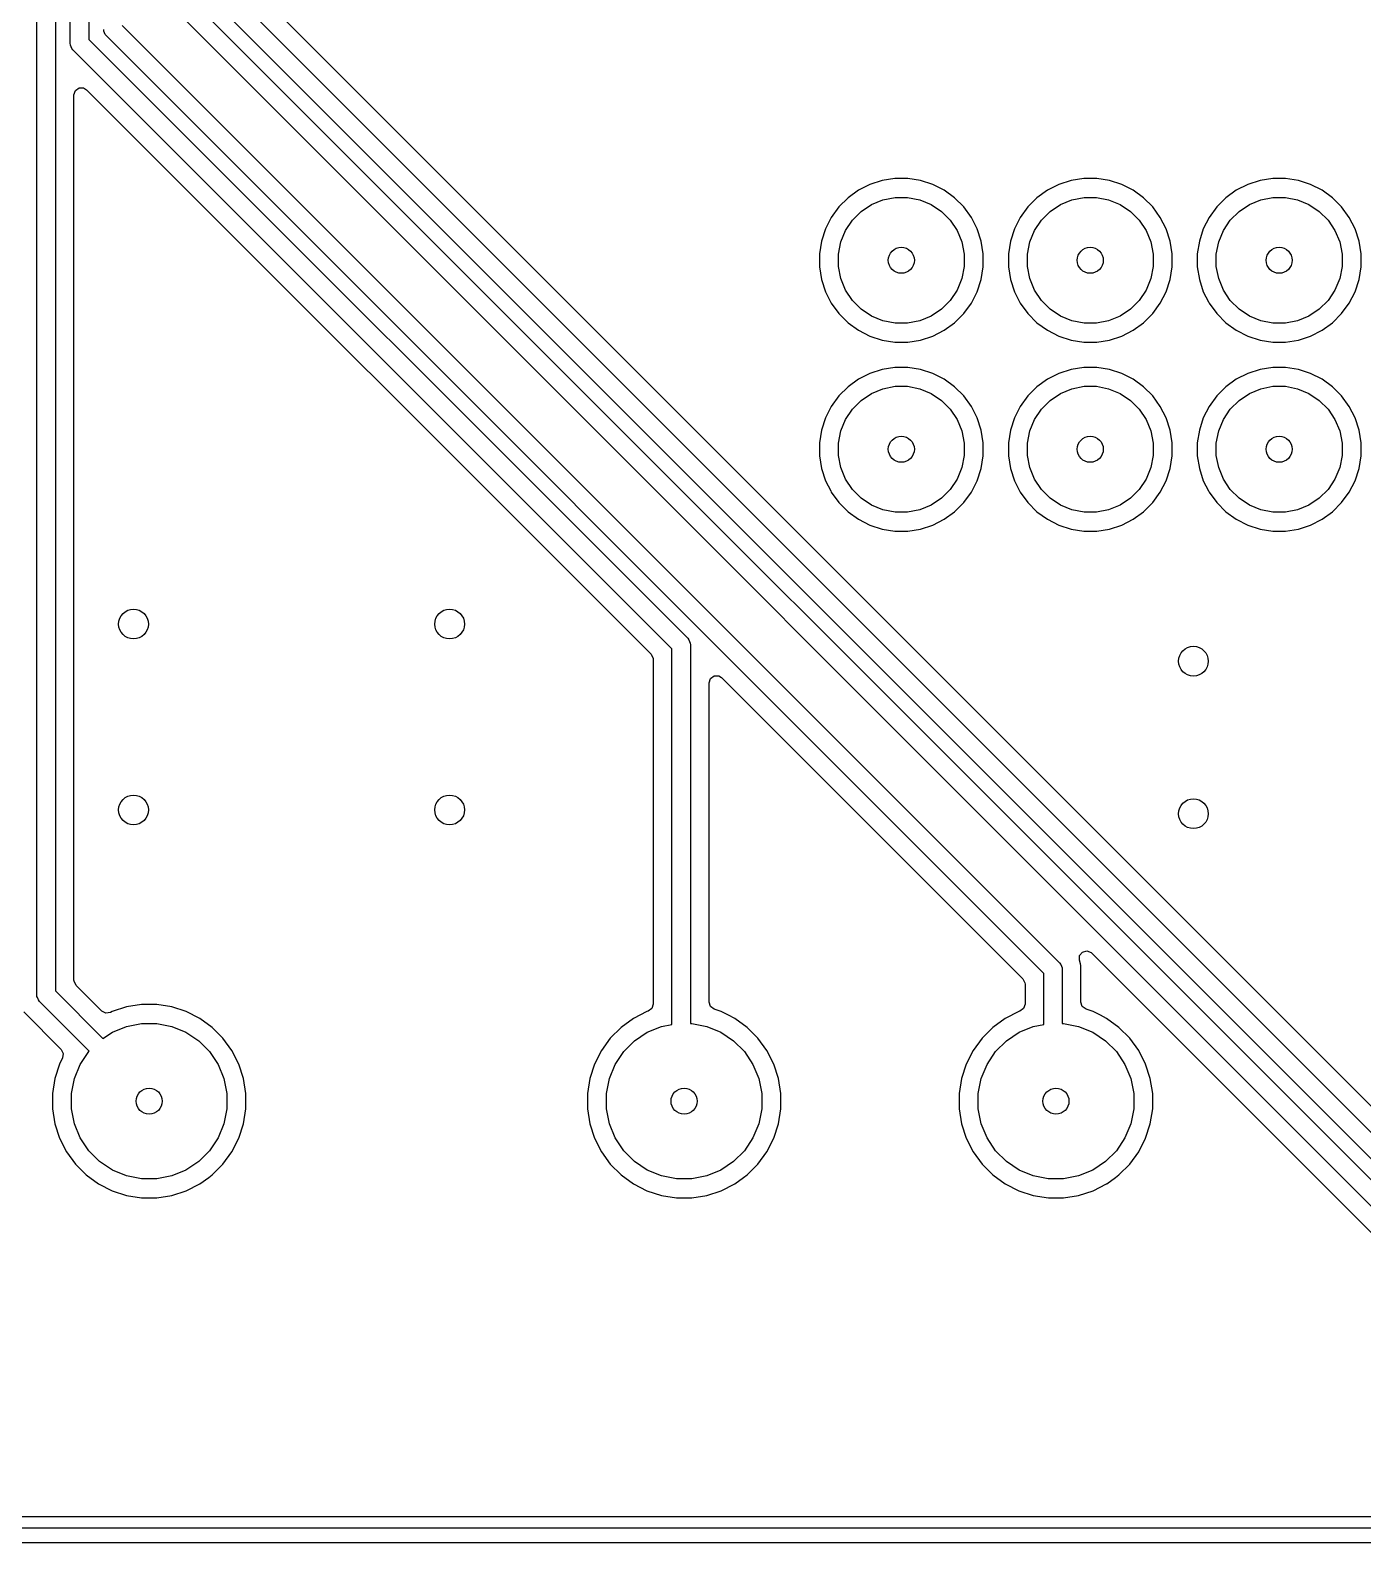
# Model space of a CAD drawing. Extents: x 0 to 130, y -140 to 0.
# Drawn here: x 31.86 to 49.78, y -140.1 to -119.77 of the extents above; entities that cross this region are included whole.
import ezdxf

# ---------------------------------------------------------------- set-up
doc = ezdxf.new("R2010")
doc.units = 0
doc.layers.add('BLACK', color=7, linetype='CONTINUOUS')

msp = doc.modelspace()

# ---------------------------------------------------------------- linework, layer by layer
at = {"layer": 'BLACK', "linetype": 'CONTINUOUS'}
for p, q in [((32.399, -119.942792), (32.399, -56.945208)), ((32.649, -56.996984), (32.649, -119.891015)), ((32.199, -57.893604), (32.199, -132.682223)), ((31.949, -132.734), (31.949, -57.94538)), ((38.432214, -122.774385), (34.728496, -119.070667)), ((33.999, -119.331827), (52.242173, -137.575)), ((52.288403, -137.338388), (34.235612, -119.285596)), ((34.449, -119.145431), (52.428569, -137.125)), ((52.102008, -137.788389), (33.785612, -119.471992)), ((33.099, -119.70462), (45.700388, -132.306008)), ((32.401402, -119.967178), (32.399, -119.942792)), ((32.649, -119.891015), (40.700388, -127.942403)), ((32.851402, -119.780782), (32.849, -119.756396)), ((32.870066, -119.825842), (32.851402, -119.780782)), ((32.870071, -119.825847), (32.870066, -119.825842)), ((32.885612, -119.844784), (32.870071, -119.825847)), ((45.487, -132.446172), (32.885612, -119.844784)), ((32.420066, -120.012238), (32.401402, -119.967178)), ((32.420071, -120.012243), (32.420066, -120.012238)), ((32.435612, -120.03118), (32.420071, -120.012243)), ((40.487, -128.082568), (32.435612, -120.03118)), ((32.468407, -120.580146), (32.517907, -120.544182)), ((32.517907, -120.544182), (32.579093, -120.544182)), ((32.579093, -120.544182), (32.618504, -120.568333)), ((32.4495, -120.638337), (32.468407, -120.580146)), ((32.4495, -132.537455), (32.4495, -120.638337)), ((32.618504, -120.568333), (40.207504, -128.157333)), ((43.486386, -121.7605), (43.315297, -121.787597)), ((43.486389, -121.7605), (43.486386, -121.7605)), ((43.659611, -121.7605), (43.486389, -121.7605)), ((43.659614, -121.7605), (43.659611, -121.7605)), ((43.830702, -121.787597), (43.659614, -121.7605)), ((46.026386, -121.7605), (45.855297, -121.787597)), ((46.026389, -121.7605), (46.026386, -121.7605)), ((46.199611, -121.7605), (46.026389, -121.7605)), ((46.199614, -121.7605), (46.199611, -121.7605)), ((46.370702, -121.787597), (46.199614, -121.7605)), ((48.566386, -121.7605), (48.395297, -121.787597)), ((48.566389, -121.7605), (48.566386, -121.7605)), ((48.739611, -121.7605), (48.566389, -121.7605)), ((48.739614, -121.7605), (48.739611, -121.7605)), ((48.910702, -121.787597), (48.739614, -121.7605)), ((42.996214, -121.919766), (42.856073, -122.021585)), ((43.150558, -121.841125), (42.996214, -121.919766)), ((43.150561, -121.841123), (43.150558, -121.841125)), ((43.315293, -121.787598), (43.150561, -121.841123)), ((43.315297, -121.787597), (43.315293, -121.787598)), ((43.830706, -121.787598), (43.830702, -121.787597)), ((43.995438, -121.841123), (43.830706, -121.787598)), ((43.995441, -121.841125), (43.995438, -121.841123)), ((44.149785, -121.919766), (43.995441, -121.841125)), ((44.149787, -121.919767), (44.149785, -121.919766)), ((44.149788, -121.919768), (44.149787, -121.919767)), ((44.289928, -122.021586), (44.149788, -121.919768)), ((45.536214, -121.919766), (45.396073, -122.021585)), ((45.690558, -121.841125), (45.536214, -121.919766)), ((45.690561, -121.841123), (45.690558, -121.841125)), ((45.855293, -121.787598), (45.690561, -121.841123)), ((45.855297, -121.787597), (45.855293, -121.787598)), ((46.370706, -121.787598), (46.370702, -121.787597)), ((46.535438, -121.841123), (46.370706, -121.787598)), ((46.535441, -121.841125), (46.535438, -121.841123)), ((46.689785, -121.919766), (46.535441, -121.841125)), ((46.689787, -121.919767), (46.689785, -121.919766)), ((46.689788, -121.919768), (46.689787, -121.919767)), ((46.829928, -122.021586), (46.689788, -121.919768)), ((48.076214, -121.919766), (47.936073, -122.021585)), ((48.230558, -121.841125), (48.076214, -121.919766)), ((48.230561, -121.841123), (48.230558, -121.841125)), ((48.395293, -121.787598), (48.230561, -121.841123)), ((48.395297, -121.787597), (48.395293, -121.787598)), ((48.910706, -121.787598), (48.910702, -121.787597)), ((49.075438, -121.841123), (48.910706, -121.787598)), ((49.075441, -121.841125), (49.075438, -121.841123)), ((49.229785, -121.919766), (49.075441, -121.841125)), ((49.229787, -121.919767), (49.229785, -121.919766)), ((49.229788, -121.919768), (49.229787, -121.919767)), ((49.369928, -122.021586), (49.229788, -121.919768)), ((42.733585, -122.144073), (42.631766, -122.284214)), ((42.856073, -122.021585), (42.733585, -122.144073)), ((43.033766, -122.203941), (43.172313, -122.111367)), ((43.172313, -122.111367), (43.326258, -122.047601)), ((43.326258, -122.047601), (43.489685, -122.015093)), ((43.489685, -122.015093), (43.656315, -122.015093)), ((43.656315, -122.015093), (43.819742, -122.047601)), ((43.819742, -122.047601), (43.973687, -122.111367)), ((43.973687, -122.111367), (44.112234, -122.203941)), ((44.412414, -122.144072), (44.289928, -122.021586)), ((44.514232, -122.284212), (44.412414, -122.144072)), ((45.273585, -122.144073), (45.171766, -122.284214)), ((45.396073, -122.021585), (45.273585, -122.144073)), ((45.573766, -122.203941), (45.712313, -122.111367)), ((45.712313, -122.111367), (45.866258, -122.047601)), ((45.866258, -122.047601), (46.029685, -122.015093)), ((46.029685, -122.015093), (46.196315, -122.015093)), ((46.196315, -122.015093), (46.359742, -122.047601)), ((46.359742, -122.047601), (46.513687, -122.111367)), ((46.513687, -122.111367), (46.652234, -122.203941)), ((46.952414, -122.144072), (46.829928, -122.021586)), ((47.054232, -122.284212), (46.952414, -122.144072)), ((47.813585, -122.144073), (47.711766, -122.284214)), ((47.936073, -122.021585), (47.813585, -122.144073)), ((48.113766, -122.203941), (48.252313, -122.111367)), ((48.252313, -122.111367), (48.406258, -122.047601)), ((48.406258, -122.047601), (48.569685, -122.015093)), ((48.569685, -122.015093), (48.736315, -122.015093)), ((48.736315, -122.015093), (48.899742, -122.047601)), ((48.899742, -122.047601), (49.053687, -122.111367)), ((49.053687, -122.111367), (49.192234, -122.203941)), ((49.492414, -122.144072), (49.369928, -122.021586)), ((49.594232, -122.284212), (49.492414, -122.144072)), ((42.631766, -122.284214), (42.553125, -122.438558)), ((42.823367, -122.460313), (42.915941, -122.321766)), ((42.915941, -122.321766), (43.033766, -122.203941)), ((44.112234, -122.203941), (44.230059, -122.321766)), ((44.230059, -122.321766), (44.322633, -122.460313)), ((44.592873, -122.438555), (44.514232, -122.284212)), ((45.171766, -122.284214), (45.093125, -122.438558)), ((45.363367, -122.460313), (45.455941, -122.321766)), ((45.455941, -122.321766), (45.573766, -122.203941)), ((46.652234, -122.203941), (46.770059, -122.321766)), ((46.770059, -122.321766), (46.862633, -122.460313)), ((47.132873, -122.438555), (47.054232, -122.284212)), ((47.711766, -122.284214), (47.633125, -122.438558)), ((47.903367, -122.460313), (47.995941, -122.321766)), ((47.995941, -122.321766), (48.113766, -122.203941)), ((49.192234, -122.203941), (49.310059, -122.321766)), ((49.310059, -122.321766), (49.402633, -122.460313)), ((49.672873, -122.438555), (49.594232, -122.284212)), ((42.553123, -122.438561), (42.499598, -122.603293)), ((42.553125, -122.438558), (42.553123, -122.438561)), ((42.759601, -122.614258), (42.823367, -122.460313)), ((44.322633, -122.460313), (44.386399, -122.614258)), ((44.592873, -122.438557), (44.592873, -122.438555)), ((44.592874, -122.438558), (44.592873, -122.438557)), ((44.592876, -122.438561), (44.592874, -122.438558)), ((44.646401, -122.603293), (44.592876, -122.438561)), ((45.093123, -122.438561), (45.039598, -122.603293)), ((45.093125, -122.438558), (45.093123, -122.438561)), ((45.299601, -122.614258), (45.363367, -122.460313)), ((46.862633, -122.460313), (46.926399, -122.614258)), ((47.132873, -122.438557), (47.132873, -122.438555)), ((47.132874, -122.438558), (47.132873, -122.438557)), ((47.132876, -122.438561), (47.132874, -122.438558)), ((47.186401, -122.603293), (47.132876, -122.438561)), ((47.633123, -122.438561), (47.579598, -122.603293)), ((47.633125, -122.438558), (47.633123, -122.438561)), ((47.839601, -122.614258), (47.903367, -122.460313)), ((49.402633, -122.460313), (49.466399, -122.614258)), ((49.672873, -122.438557), (49.672873, -122.438555)), ((49.672874, -122.438558), (49.672873, -122.438557)), ((49.672876, -122.438561), (49.672874, -122.438558)), ((49.726401, -122.603293), (49.672876, -122.438561)), ((40.972214, -125.314385), (38.432214, -122.774385)), ((42.499597, -122.603297), (42.4725, -122.774385)), ((42.4725, -122.774385), (42.4725, -122.947614)), ((42.499598, -122.603293), (42.499597, -122.603297)), ((42.727093, -122.777685), (42.759601, -122.614258)), ((42.727093, -122.944315), (42.727093, -122.777685)), ((44.386399, -122.614258), (44.418907, -122.777685)), ((44.418907, -122.777685), (44.418907, -122.944315)), ((44.646402, -122.603297), (44.646401, -122.603293)), ((44.6735, -122.774385), (44.646402, -122.603297)), ((44.6735, -122.947614), (44.6735, -122.774385)), ((45.039597, -122.603297), (45.0125, -122.774385)), ((45.0125, -122.774385), (45.0125, -122.947614)), ((45.039598, -122.603293), (45.039597, -122.603297)), ((45.267093, -122.777685), (45.299601, -122.614258)), ((45.267093, -122.944315), (45.267093, -122.777685)), ((46.926399, -122.614258), (46.958907, -122.777685)), ((46.958907, -122.777685), (46.958907, -122.944315)), ((47.186402, -122.603297), (47.186401, -122.603293)), ((47.2135, -122.774385), (47.186402, -122.603297)), ((47.2135, -122.947614), (47.2135, -122.774385)), ((47.579597, -122.603297), (47.5525, -122.774385)), ((47.5525, -122.774385), (47.5525, -122.947614)), ((47.579598, -122.603293), (47.579597, -122.603297)), ((47.807093, -122.777685), (47.839601, -122.614258)), ((47.807093, -122.944315), (47.807093, -122.777685)), ((49.466399, -122.614258), (49.498907, -122.777685)), ((49.498907, -122.777685), (49.498907, -122.944315)), ((49.726402, -122.603297), (49.726401, -122.603293)), ((49.7535, -122.774385), (49.726402, -122.603297)), ((49.7535, -122.947614), (49.7535, -122.774385)), ((42.4725, -122.947614), (42.499597, -123.118702)), ((42.759601, -123.107742), (42.727093, -122.944315)), ((44.418907, -122.944315), (44.386399, -123.107742)), ((44.646402, -123.118702), (44.6735, -122.947614)), ((45.0125, -122.947614), (45.039597, -123.118702)), ((45.299601, -123.107742), (45.267093, -122.944315)), ((46.958907, -122.944315), (46.926399, -123.107742)), ((47.186402, -123.118702), (47.2135, -122.947614)), ((47.5525, -122.947614), (47.579597, -123.118702)), ((47.839601, -123.107742), (47.807093, -122.944315)), ((49.498907, -122.944315), (49.466399, -123.107742)), ((49.726402, -123.118702), (49.7535, -122.947614)), ((42.499597, -123.118702), (42.499598, -123.118706)), ((42.499598, -123.118706), (42.553123, -123.283438)), ((42.823367, -123.261687), (42.759601, -123.107742)), ((44.386399, -123.107742), (44.322633, -123.261687)), ((44.592876, -123.283438), (44.646401, -123.118706)), ((44.646401, -123.118706), (44.646402, -123.118702)), ((45.039597, -123.118702), (45.039598, -123.118706)), ((45.039598, -123.118706), (45.093123, -123.283438)), ((45.363367, -123.261687), (45.299601, -123.107742)), ((46.926399, -123.107742), (46.862633, -123.261687)), ((47.132876, -123.283438), (47.186401, -123.118706)), ((47.186401, -123.118706), (47.186402, -123.118702)), ((47.579597, -123.118702), (47.579598, -123.118706)), ((47.579598, -123.118706), (47.633123, -123.283438)), ((47.903367, -123.261687), (47.839601, -123.107742)), ((49.466399, -123.107742), (49.402633, -123.261687)), ((49.672876, -123.283438), (49.726401, -123.118706)), ((49.726401, -123.118706), (49.726402, -123.118702)), ((42.553123, -123.283438), (42.553125, -123.283441)), ((42.553125, -123.283441), (42.621457, -123.417553)), ((42.915941, -123.400234), (42.823367, -123.261687)), ((43.033766, -123.518059), (42.915941, -123.400234)), ((44.230059, -123.400234), (44.112234, -123.518059)), ((44.322633, -123.261687), (44.230059, -123.400234)), ((44.514232, -123.437788), (44.592873, -123.283445)), ((44.592873, -123.283445), (44.592874, -123.28344)), ((44.592874, -123.28344), (44.592876, -123.283438)), ((45.093123, -123.283438), (45.093125, -123.283441)), ((45.093125, -123.283441), (45.161457, -123.417553)), ((45.455941, -123.400234), (45.363367, -123.261687)), ((45.573766, -123.518059), (45.455941, -123.400234)), ((46.770059, -123.400234), (46.652234, -123.518059)), ((46.862633, -123.261687), (46.770059, -123.400234)), ((47.054232, -123.437788), (47.132873, -123.283445)), ((47.132873, -123.283445), (47.132874, -123.28344)), ((47.132874, -123.28344), (47.132876, -123.283438)), ((47.633123, -123.283438), (47.633125, -123.283441)), ((47.633125, -123.283441), (47.701457, -123.417553)), ((47.995941, -123.400234), (47.903367, -123.261687)), ((48.113766, -123.518059), (47.995941, -123.400234)), ((49.310059, -123.400234), (49.192234, -123.518059)), ((49.402633, -123.261687), (49.310059, -123.400234)), ((49.594232, -123.437788), (49.672873, -123.283445)), ((49.672873, -123.283445), (49.672874, -123.28344)), ((49.672874, -123.28344), (49.672876, -123.283438)), ((42.621457, -123.417553), (42.631768, -123.437788)), ((42.631768, -123.437788), (42.733586, -123.577928)), ((42.733586, -123.577928), (42.856072, -123.700414)), ((43.172313, -123.610633), (43.033766, -123.518059)), ((43.326258, -123.674399), (43.172313, -123.610633)), ((43.973687, -123.610633), (43.819742, -123.674399)), ((44.112234, -123.518059), (43.973687, -123.610633)), ((44.289928, -123.700414), (44.412414, -123.577928)), ((44.412414, -123.577928), (44.514232, -123.437788)), ((45.161457, -123.417553), (45.171768, -123.437788)), ((45.171768, -123.437788), (45.273586, -123.577928)), ((45.273586, -123.577928), (45.396072, -123.700414)), ((45.712313, -123.610633), (45.573766, -123.518059)), ((45.866258, -123.674399), (45.712313, -123.610633)), ((46.513687, -123.610633), (46.359742, -123.674399)), ((46.652234, -123.518059), (46.513687, -123.610633)), ((46.829928, -123.700414), (46.952414, -123.577928)), ((46.952414, -123.577928), (47.054232, -123.437788)), ((47.701457, -123.417553), (47.711768, -123.437788)), ((47.711768, -123.437788), (47.813586, -123.577928)), ((47.813586, -123.577928), (47.936072, -123.700414)), ((48.252313, -123.610633), (48.113766, -123.518059)), ((48.406258, -123.674399), (48.252313, -123.610633)), ((49.053687, -123.610633), (48.899742, -123.674399)), ((49.192234, -123.518059), (49.053687, -123.610633)), ((49.369928, -123.700414), (49.492414, -123.577928)), ((49.492414, -123.577928), (49.594232, -123.437788)), ((42.856072, -123.700414), (42.996212, -123.802232)), ((42.996212, -123.802232), (43.150555, -123.880873)), ((43.489685, -123.706907), (43.326258, -123.674399)), ((43.656315, -123.706907), (43.489685, -123.706907)), ((43.819742, -123.674399), (43.656315, -123.706907)), ((43.995445, -123.880873), (44.149788, -123.802232)), ((44.149788, -123.802232), (44.289928, -123.700414)), ((45.396072, -123.700414), (45.536212, -123.802232)), ((45.536212, -123.802232), (45.690555, -123.880873)), ((46.029685, -123.706907), (45.866258, -123.674399)), ((46.196315, -123.706907), (46.029685, -123.706907)), ((46.359742, -123.674399), (46.196315, -123.706907)), ((46.535445, -123.880873), (46.689788, -123.802232)), ((46.689788, -123.802232), (46.829928, -123.700414)), ((47.936072, -123.700414), (48.076212, -123.802232)), ((48.076212, -123.802232), (48.230555, -123.880873)), ((48.569685, -123.706907), (48.406258, -123.674399)), ((48.736315, -123.706907), (48.569685, -123.706907)), ((48.899742, -123.674399), (48.736315, -123.706907)), ((49.075445, -123.880873), (49.229788, -123.802232)), ((49.229788, -123.802232), (49.369928, -123.700414)), ((43.150555, -123.880873), (43.150557, -123.880873)), ((43.150557, -123.880873), (43.150558, -123.880874)), ((43.150558, -123.880874), (43.150561, -123.880876)), ((43.150561, -123.880876), (43.315293, -123.934401)), ((43.315293, -123.934401), (43.315297, -123.934402)), ((43.315297, -123.934402), (43.486386, -123.9615)), ((43.486386, -123.9615), (43.486389, -123.9615)), ((43.486389, -123.9615), (43.659614, -123.9615)), ((43.659614, -123.9615), (43.830702, -123.934402)), ((43.830702, -123.934402), (43.830706, -123.934401)), ((43.830706, -123.934401), (43.995438, -123.880876)), ((43.995438, -123.880876), (43.99544, -123.880874)), ((43.99544, -123.880874), (43.995445, -123.880873)), ((45.690555, -123.880873), (45.690557, -123.880873)), ((45.690557, -123.880873), (45.690558, -123.880874)), ((45.690558, -123.880874), (45.690561, -123.880876)), ((45.690561, -123.880876), (45.855293, -123.934401)), ((45.855293, -123.934401), (45.855297, -123.934402)), ((45.855297, -123.934402), (46.026386, -123.9615)), ((46.026386, -123.9615), (46.026389, -123.9615)), ((46.026389, -123.9615), (46.199614, -123.9615)), ((46.199614, -123.9615), (46.370702, -123.934402)), ((46.370702, -123.934402), (46.370706, -123.934401)), ((46.370706, -123.934401), (46.535438, -123.880876)), ((46.535438, -123.880876), (46.53544, -123.880874)), ((46.53544, -123.880874), (46.535445, -123.880873)), ((48.230555, -123.880873), (48.230557, -123.880873)), ((48.230557, -123.880873), (48.230558, -123.880874)), ((48.230558, -123.880874), (48.230561, -123.880876)), ((48.230561, -123.880876), (48.395293, -123.934401)), ((48.395293, -123.934401), (48.395297, -123.934402)), ((48.395297, -123.934402), (48.566386, -123.9615)), ((48.566386, -123.9615), (48.566389, -123.9615)), ((48.566389, -123.9615), (48.739614, -123.9615)), ((48.739614, -123.9615), (48.910702, -123.934402)), ((48.910702, -123.934402), (48.910706, -123.934401)), ((48.910706, -123.934401), (49.075438, -123.880876)), ((49.075438, -123.880876), (49.07544, -123.880874)), ((49.07544, -123.880874), (49.075445, -123.880873)), ((43.150558, -124.381125), (42.996214, -124.459766)), ((43.150561, -124.381123), (43.150558, -124.381125)), ((43.315293, -124.327598), (43.150561, -124.381123)), ((43.315297, -124.327597), (43.315293, -124.327598)), ((43.486386, -124.3005), (43.315297, -124.327597)), ((43.486389, -124.3005), (43.486386, -124.3005)), ((43.659611, -124.3005), (43.486389, -124.3005)), ((43.659614, -124.3005), (43.659611, -124.3005)), ((43.830702, -124.327597), (43.659614, -124.3005)), ((43.830706, -124.327598), (43.830702, -124.327597)), ((43.995438, -124.381123), (43.830706, -124.327598)), ((43.995441, -124.381125), (43.995438, -124.381123)), ((44.149785, -124.459766), (43.995441, -124.381125)), ((45.690558, -124.381125), (45.536214, -124.459766)), ((45.690561, -124.381123), (45.690558, -124.381125)), ((45.855293, -124.327598), (45.690561, -124.381123)), ((45.855297, -124.327597), (45.855293, -124.327598)), ((46.026386, -124.3005), (45.855297, -124.327597)), ((46.026389, -124.3005), (46.026386, -124.3005)), ((46.199611, -124.3005), (46.026389, -124.3005)), ((46.199614, -124.3005), (46.199611, -124.3005)), ((46.370702, -124.327597), (46.199614, -124.3005)), ((46.370706, -124.327598), (46.370702, -124.327597)), ((46.535438, -124.381123), (46.370706, -124.327598)), ((46.535441, -124.381125), (46.535438, -124.381123)), ((46.689785, -124.459766), (46.535441, -124.381125)), ((48.230558, -124.381125), (48.076214, -124.459766)), ((48.230561, -124.381123), (48.230558, -124.381125)), ((48.395293, -124.327598), (48.230561, -124.381123)), ((48.395297, -124.327597), (48.395293, -124.327598)), ((48.566386, -124.3005), (48.395297, -124.327597)), ((48.566389, -124.3005), (48.566386, -124.3005)), ((48.739611, -124.3005), (48.566389, -124.3005)), ((48.739614, -124.3005), (48.739611, -124.3005)), ((48.910702, -124.327597), (48.739614, -124.3005)), ((48.910706, -124.327598), (48.910702, -124.327597)), ((49.075438, -124.381123), (48.910706, -124.327598)), ((49.075441, -124.381125), (49.075438, -124.381123)), ((49.229785, -124.459766), (49.075441, -124.381125)), ((42.856073, -124.561585), (42.733585, -124.684073)), ((42.996214, -124.459766), (42.856073, -124.561585)), ((43.172313, -124.651367), (43.326258, -124.587601)), ((43.326258, -124.587601), (43.489685, -124.555093)), ((43.489685, -124.555093), (43.656315, -124.555093)), ((43.656315, -124.555093), (43.819742, -124.587601)), ((43.819742, -124.587601), (43.973687, -124.651367)), ((44.149787, -124.459767), (44.149785, -124.459766)), ((44.149788, -124.459768), (44.149787, -124.459767)), ((44.289928, -124.561586), (44.149788, -124.459768)), ((44.412414, -124.684072), (44.289928, -124.561586)), ((45.396073, -124.561585), (45.273585, -124.684073)), ((45.536214, -124.459766), (45.396073, -124.561585)), ((45.712313, -124.651367), (45.866258, -124.587601)), ((45.866258, -124.587601), (46.029685, -124.555093)), ((46.029685, -124.555093), (46.196315, -124.555093)), ((46.196315, -124.555093), (46.359742, -124.587601)), ((46.359742, -124.587601), (46.513687, -124.651367)), ((46.689787, -124.459767), (46.689785, -124.459766)), ((46.689788, -124.459768), (46.689787, -124.459767)), ((46.829928, -124.561586), (46.689788, -124.459768)), ((46.952414, -124.684072), (46.829928, -124.561586)), ((47.936073, -124.561585), (47.813585, -124.684073)), ((48.076214, -124.459766), (47.936073, -124.561585)), ((48.252313, -124.651367), (48.406258, -124.587601)), ((48.406258, -124.587601), (48.569685, -124.555093)), ((48.569685, -124.555093), (48.736315, -124.555093)), ((48.736315, -124.555093), (48.899742, -124.587601)), ((48.899742, -124.587601), (49.053687, -124.651367)), ((49.229787, -124.459767), (49.229785, -124.459766)), ((49.229788, -124.459768), (49.229787, -124.459767)), ((49.369928, -124.561586), (49.229788, -124.459768)), ((49.492414, -124.684072), (49.369928, -124.561586)), ((42.631766, -124.824214), (42.553125, -124.978558)), ((42.733585, -124.684073), (42.631766, -124.824214)), ((42.915941, -124.861766), (43.033766, -124.743941)), ((43.033766, -124.743941), (43.172313, -124.651367)), ((43.973687, -124.651367), (44.112234, -124.743941)), ((44.112234, -124.743941), (44.230059, -124.861766)), ((44.514232, -124.824212), (44.412414, -124.684072)), ((44.592873, -124.978555), (44.514232, -124.824212)), ((45.171766, -124.824214), (45.093125, -124.978558)), ((45.273585, -124.684073), (45.171766, -124.824214)), ((45.455941, -124.861766), (45.573766, -124.743941)), ((45.573766, -124.743941), (45.712313, -124.651367)), ((46.513687, -124.651367), (46.652234, -124.743941)), ((46.652234, -124.743941), (46.770059, -124.861766)), ((47.054232, -124.824212), (46.952414, -124.684072)), ((47.132873, -124.978555), (47.054232, -124.824212)), ((47.711766, -124.824214), (47.633125, -124.978558)), ((47.813585, -124.684073), (47.711766, -124.824214)), ((47.995941, -124.861766), (48.113766, -124.743941)), ((48.113766, -124.743941), (48.252313, -124.651367)), ((49.053687, -124.651367), (49.192234, -124.743941)), ((49.192234, -124.743941), (49.310059, -124.861766)), ((49.594232, -124.824212), (49.492414, -124.684072)), ((49.672873, -124.978555), (49.594232, -124.824212)), ((42.553123, -124.978561), (42.499598, -125.143293)), ((42.553125, -124.978558), (42.553123, -124.978561)), ((42.759601, -125.154258), (42.823367, -125.000313)), ((42.823367, -125.000313), (42.915941, -124.861766)), ((44.230059, -124.861766), (44.322633, -125.000313)), ((44.322633, -125.000313), (44.386399, -125.154258)), ((44.592873, -124.978557), (44.592873, -124.978555)), ((44.592874, -124.978558), (44.592873, -124.978557)), ((44.592876, -124.978561), (44.592874, -124.978558)), ((44.646401, -125.143293), (44.592876, -124.978561)), ((45.093123, -124.978561), (45.039598, -125.143293)), ((45.093125, -124.978558), (45.093123, -124.978561)), ((45.299601, -125.154258), (45.363367, -125.000313)), ((45.363367, -125.000313), (45.455941, -124.861766)), ((46.770059, -124.861766), (46.862633, -125.000313)), ((46.862633, -125.000313), (46.926399, -125.154258)), ((47.132873, -124.978557), (47.132873, -124.978555)), ((47.132874, -124.978558), (47.132873, -124.978557)), ((47.132876, -124.978561), (47.132874, -124.978558)), ((47.186401, -125.143293), (47.132876, -124.978561)), ((47.633123, -124.978561), (47.579598, -125.143293)), ((47.633125, -124.978558), (47.633123, -124.978561)), ((47.839601, -125.154258), (47.903367, -125.000313)), ((47.903367, -125.000313), (47.995941, -124.861766)), ((49.310059, -124.861766), (49.402633, -125.000313)), ((49.402633, -125.000313), (49.466399, -125.154258)), ((49.672873, -124.978557), (49.672873, -124.978555)), ((49.672874, -124.978558), (49.672873, -124.978557)), ((49.672876, -124.978561), (49.672874, -124.978558)), ((49.726401, -125.143293), (49.672876, -124.978561)), ((42.499597, -125.143297), (42.4725, -125.314385)), ((42.499598, -125.143293), (42.499597, -125.143297)), ((42.727093, -125.317685), (42.759601, -125.154258)), ((44.386399, -125.154258), (44.418907, -125.317685)), ((44.646402, -125.143297), (44.646401, -125.143293)), ((44.6735, -125.314385), (44.646402, -125.143297)), ((45.039597, -125.143297), (45.0125, -125.314385)), ((45.039598, -125.143293), (45.039597, -125.143297)), ((45.267093, -125.317685), (45.299601, -125.154258)), ((46.926399, -125.154258), (46.958907, -125.317685)), ((47.186402, -125.143297), (47.186401, -125.143293)), ((47.2135, -125.314385), (47.186402, -125.143297)), ((47.579597, -125.143297), (47.5525, -125.314385)), ((47.579598, -125.143293), (47.579597, -125.143297)), ((47.807093, -125.317685), (47.839601, -125.154258)), ((49.466399, -125.154258), (49.498907, -125.317685)), ((49.726402, -125.143297), (49.726401, -125.143293)), ((49.7535, -125.314385), (49.726402, -125.143297)), ((52.503333, -136.845504), (40.972214, -125.314385)), ((42.4725, -125.314385), (42.4725, -125.487614)), ((42.727093, -125.484315), (42.727093, -125.317685)), ((44.418907, -125.317685), (44.418907, -125.484315)), ((44.6735, -125.487614), (44.6735, -125.314385)), ((45.0125, -125.314385), (45.0125, -125.487614)), ((45.267093, -125.484315), (45.267093, -125.317685)), ((46.958907, -125.317685), (46.958907, -125.484315)), ((47.2135, -125.487614), (47.2135, -125.314385)), ((47.5525, -125.314385), (47.5525, -125.487614)), ((47.807093, -125.484315), (47.807093, -125.317685)), ((49.498907, -125.317685), (49.498907, -125.484315)), ((49.7535, -125.487614), (49.7535, -125.314385)), ((42.4725, -125.487614), (42.499597, -125.658702)), ((42.759601, -125.647742), (42.727093, -125.484315)), ((42.823367, -125.801687), (42.759601, -125.647742)), ((44.386399, -125.647742), (44.322633, -125.801687)), ((44.418907, -125.484315), (44.386399, -125.647742)), ((44.646402, -125.658702), (44.6735, -125.487614)), ((45.0125, -125.487614), (45.039597, -125.658702)), ((45.299601, -125.647742), (45.267093, -125.484315)), ((45.363367, -125.801687), (45.299601, -125.647742)), ((46.926399, -125.647742), (46.862633, -125.801687)), ((46.958907, -125.484315), (46.926399, -125.647742)), ((47.186402, -125.658702), (47.2135, -125.487614)), ((47.5525, -125.487614), (47.579597, -125.658702)), ((47.839601, -125.647742), (47.807093, -125.484315)), ((47.903367, -125.801687), (47.839601, -125.647742)), ((49.466399, -125.647742), (49.402633, -125.801687)), ((49.498907, -125.484315), (49.466399, -125.647742)), ((49.726402, -125.658702), (49.7535, -125.487614)), ((42.499597, -125.658702), (42.499598, -125.658706)), ((42.499598, -125.658706), (42.553123, -125.823438)), ((42.553123, -125.823438), (42.553125, -125.823441)), ((42.553125, -125.823441), (42.623332, -125.961233)), ((42.915941, -125.940234), (42.823367, -125.801687)), ((44.322633, -125.801687), (44.230059, -125.940234)), ((44.514232, -125.977788), (44.592873, -125.823445)), ((44.592873, -125.823445), (44.592874, -125.82344)), ((44.592874, -125.82344), (44.592876, -125.823438)), ((44.592876, -125.823438), (44.646401, -125.658706)), ((44.646401, -125.658706), (44.646402, -125.658702)), ((45.039597, -125.658702), (45.039598, -125.658706)), ((45.039598, -125.658706), (45.093123, -125.823438)), ((45.093123, -125.823438), (45.093125, -125.823441)), ((45.093125, -125.823441), (45.163332, -125.961233)), ((45.455941, -125.940234), (45.363367, -125.801687)), ((46.862633, -125.801687), (46.770059, -125.940234)), ((47.054232, -125.977788), (47.132873, -125.823445)), ((47.132873, -125.823445), (47.132874, -125.82344)), ((47.132874, -125.82344), (47.132876, -125.823438)), ((47.132876, -125.823438), (47.186401, -125.658706)), ((47.186401, -125.658706), (47.186402, -125.658702)), ((47.579597, -125.658702), (47.579598, -125.658706)), ((47.579598, -125.658706), (47.633123, -125.823438)), ((47.633123, -125.823438), (47.633125, -125.823441)), ((47.633125, -125.823441), (47.703332, -125.961233)), ((47.995941, -125.940234), (47.903367, -125.801687)), ((49.402633, -125.801687), (49.310059, -125.940234)), ((49.594232, -125.977788), (49.672873, -125.823445)), ((49.672873, -125.823445), (49.672874, -125.82344)), ((49.672874, -125.82344), (49.672876, -125.823438)), ((49.672876, -125.823438), (49.726401, -125.658706)), ((49.726401, -125.658706), (49.726402, -125.658702)), ((42.623332, -125.961233), (42.631768, -125.977788)), ((42.631768, -125.977788), (42.733586, -126.117928)), ((43.033766, -126.058059), (42.915941, -125.940234)), ((44.230059, -125.940234), (44.112234, -126.058059)), ((44.412414, -126.117928), (44.514232, -125.977788)), ((45.163332, -125.961233), (45.171768, -125.977788)), ((45.171768, -125.977788), (45.273586, -126.117928)), ((45.573766, -126.058059), (45.455941, -125.940234)), ((46.770059, -125.940234), (46.652234, -126.058059)), ((46.952414, -126.117928), (47.054232, -125.977788)), ((47.703332, -125.961233), (47.711768, -125.977788)), ((47.711768, -125.977788), (47.813586, -126.117928)), ((48.113766, -126.058059), (47.995941, -125.940234)), ((49.310059, -125.940234), (49.192234, -126.058059)), ((49.492414, -126.117928), (49.594232, -125.977788)), ((42.733586, -126.117928), (42.856072, -126.240414)), ((42.856072, -126.240414), (42.996212, -126.342232)), ((43.172313, -126.150633), (43.033766, -126.058059)), ((43.326258, -126.214399), (43.172313, -126.150633)), ((43.489685, -126.246907), (43.326258, -126.214399)), ((43.656315, -126.246907), (43.489685, -126.246907)), ((43.819742, -126.214399), (43.656315, -126.246907)), ((43.973687, -126.150633), (43.819742, -126.214399)), ((44.112234, -126.058059), (43.973687, -126.150633)), ((44.149788, -126.342232), (44.289928, -126.240414)), ((44.289928, -126.240414), (44.412414, -126.117928)), ((45.273586, -126.117928), (45.396072, -126.240414)), ((45.396072, -126.240414), (45.536212, -126.342232)), ((45.712313, -126.150633), (45.573766, -126.058059)), ((45.866258, -126.214399), (45.712313, -126.150633)), ((46.029685, -126.246907), (45.866258, -126.214399)), ((46.196315, -126.246907), (46.029685, -126.246907)), ((46.359742, -126.214399), (46.196315, -126.246907)), ((46.513687, -126.150633), (46.359742, -126.214399)), ((46.652234, -126.058059), (46.513687, -126.150633)), ((46.689788, -126.342232), (46.829928, -126.240414)), ((46.829928, -126.240414), (46.952414, -126.117928)), ((47.813586, -126.117928), (47.936072, -126.240414)), ((47.936072, -126.240414), (48.076212, -126.342232)), ((48.252313, -126.150633), (48.113766, -126.058059)), ((48.406258, -126.214399), (48.252313, -126.150633)), ((48.569685, -126.246907), (48.406258, -126.214399)), ((48.736315, -126.246907), (48.569685, -126.246907)), ((48.899742, -126.214399), (48.736315, -126.246907)), ((49.053687, -126.150633), (48.899742, -126.214399)), ((49.192234, -126.058059), (49.053687, -126.150633)), ((49.229788, -126.342232), (49.369928, -126.240414)), ((49.369928, -126.240414), (49.492414, -126.117928)), ((42.996212, -126.342232), (43.150555, -126.420873)), ((43.150555, -126.420873), (43.150557, -126.420873)), ((43.150557, -126.420873), (43.150558, -126.420874)), ((43.150558, -126.420874), (43.150561, -126.420876)), ((43.150561, -126.420876), (43.315293, -126.474401)), ((43.830706, -126.474401), (43.995438, -126.420876)), ((43.995438, -126.420876), (43.99544, -126.420874)), ((43.99544, -126.420874), (43.995445, -126.420873)), ((43.995445, -126.420873), (44.149788, -126.342232)), ((45.536212, -126.342232), (45.690555, -126.420873)), ((45.690555, -126.420873), (45.690557, -126.420873)), ((45.690557, -126.420873), (45.690558, -126.420874)), ((45.690558, -126.420874), (45.690561, -126.420876)), ((45.690561, -126.420876), (45.855293, -126.474401)), ((46.370706, -126.474401), (46.535438, -126.420876)), ((46.535438, -126.420876), (46.53544, -126.420874)), ((46.53544, -126.420874), (46.535445, -126.420873)), ((46.535445, -126.420873), (46.689788, -126.342232)), ((48.076212, -126.342232), (48.230555, -126.420873)), ((48.230555, -126.420873), (48.230557, -126.420873)), ((48.230557, -126.420873), (48.230558, -126.420874)), ((48.230558, -126.420874), (48.230561, -126.420876)), ((48.230561, -126.420876), (48.395293, -126.474401)), ((48.910706, -126.474401), (49.075438, -126.420876)), ((49.075438, -126.420876), (49.07544, -126.420874)), ((49.07544, -126.420874), (49.075445, -126.420873)), ((49.075445, -126.420873), (49.229788, -126.342232)), ((43.315293, -126.474401), (43.315297, -126.474402)), ((43.315297, -126.474402), (43.486386, -126.5015)), ((43.486386, -126.5015), (43.486389, -126.5015)), ((43.486389, -126.5015), (43.659614, -126.5015)), ((43.659614, -126.5015), (43.830702, -126.474402)), ((43.830702, -126.474402), (43.830706, -126.474401)), ((45.855293, -126.474401), (45.855297, -126.474402)), ((45.855297, -126.474402), (46.026386, -126.5015)), ((46.026386, -126.5015), (46.026389, -126.5015)), ((46.026389, -126.5015), (46.199614, -126.5015)), ((46.199614, -126.5015), (46.370702, -126.474402)), ((46.370702, -126.474402), (46.370706, -126.474401)), ((48.395293, -126.474401), (48.395297, -126.474402)), ((48.395297, -126.474402), (48.566386, -126.5015)), ((48.566386, -126.5015), (48.566389, -126.5015)), ((48.566389, -126.5015), (48.739614, -126.5015)), ((48.739614, -126.5015), (48.910702, -126.474402)), ((48.910702, -126.474402), (48.910706, -126.474401)), ((40.487, -133.131404), (40.487, -128.082568)), ((40.700388, -127.942403), (40.715933, -127.961345)), ((40.715933, -127.961345), (40.715934, -127.961346)), ((40.715934, -127.961346), (40.734598, -128.006406)), ((40.734598, -128.006406), (40.737, -128.030792)), ((40.737, -128.030792), (40.737, -133.119056)), ((40.207504, -128.157333), (40.235281, -128.21185)), ((40.235281, -128.21185), (40.2365, -128.227337)), ((40.2365, -128.227337), (40.2365, -132.859649)), ((40.9875, -128.539941), (41.006407, -128.48175)), ((41.006407, -128.48175), (41.055907, -128.445786)), ((41.055907, -128.445786), (41.117093, -128.445786)), ((41.117093, -128.445786), (41.156504, -128.469937)), ((41.156504, -128.469937), (45.207504, -132.520937)), ((40.9875, -132.833656), (40.9875, -128.539941)), ((46.00887, -132.16041), (46.06797, -132.144574)), ((46.06797, -132.144574), (46.125092, -132.1665)), ((45.700388, -132.306008), (45.715928, -132.324944)), ((45.715928, -132.324944), (45.715934, -132.32495)), ((45.715934, -132.32495), (45.734598, -132.37001)), ((45.967162, -132.26906), (45.970364, -132.20796)), ((45.98012, -132.31742), (45.967162, -132.26906)), ((45.970364, -132.20796), (46.00887, -132.16041)), ((45.986041, -132.339518), (45.98012, -132.31742)), ((45.986043, -132.339523), (45.986041, -132.339518)), ((45.9875, -132.344959), (45.986043, -132.339523)), ((45.9875, -132.833656), (45.9875, -132.344959)), ((46.125092, -132.1665), (46.132786, -132.173427)), ((46.132786, -132.173427), (51.959833, -138.000475)), ((32.450719, -132.552942), (32.4495, -132.537455)), ((32.478496, -132.607459), (32.450719, -132.552942)), ((45.207504, -132.520937), (45.235281, -132.575454)), ((45.487, -133.131404), (45.487, -132.446172)), ((45.734598, -132.37001), (45.737, -132.394396)), ((45.737, -132.394396), (45.737, -133.119056)), ((31.951402, -132.758386), (31.949, -132.734)), ((31.951402, -132.758387), (31.951402, -132.758386)), ((31.956868, -132.771584), (31.951402, -132.758387)), ((32.199, -132.682223), (32.838983, -133.322206)), ((32.823161, -132.952124), (32.478496, -132.607459)), ((45.235281, -132.575454), (45.2365, -132.590941)), ((45.2365, -132.590941), (45.2365, -132.859649)), ((31.773524, -132.964561), (32.277828, -133.468865)), ((31.970066, -132.803446), (31.956868, -132.771584)), ((31.970071, -132.803451), (31.970066, -132.803446)), ((31.985612, -132.822388), (31.970071, -132.803451)), ((32.654724, -133.491501), (31.985612, -132.822388)), ((32.877674, -132.9799), (32.823161, -132.952124)), ((32.960779, -132.95878), (32.938106, -132.970332)), ((33.15547, -132.895521), (32.960779, -132.95878)), ((33.357645, -132.8635), (33.15547, -132.895521)), ((33.357648, -132.8635), (33.357645, -132.8635)), ((33.562352, -132.8635), (33.357648, -132.8635)), ((33.562355, -132.8635), (33.562352, -132.8635)), ((33.764529, -132.895521), (33.562355, -132.8635)), ((33.959219, -132.95878), (33.764529, -132.895521)), ((34.141609, -133.051712), (33.959219, -132.95878)), ((40.152784, -132.958778), (39.97039, -133.051712)), ((40.152786, -132.958777), (40.152784, -132.958778)), ((40.168097, -132.953802), (40.152786, -132.958777)), ((40.217593, -132.91784), (40.168097, -132.953802)), ((40.2365, -132.859649), (40.217593, -132.91784)), ((41.006407, -132.891846), (40.9875, -132.833656)), ((41.055907, -132.92781), (41.006407, -132.891846)), ((41.151208, -132.958775), (41.055907, -132.92781)), ((41.151215, -132.958778), (41.151208, -132.958775)), ((41.151219, -132.95878), (41.151215, -132.958778)), ((41.251424, -133.009837), (41.151219, -132.95878)), ((45.152784, -132.958778), (44.97039, -133.051712)), ((45.152786, -132.958777), (45.152784, -132.958778)), ((45.168097, -132.953802), (45.152786, -132.958777)), ((45.217593, -132.91784), (45.168097, -132.953802)), ((45.2365, -132.859649), (45.217593, -132.91784)), ((46.006407, -132.891846), (45.9875, -132.833656)), ((46.055907, -132.92781), (46.006407, -132.891846)), ((46.151208, -132.958775), (46.055907, -132.92781)), ((46.151215, -132.958778), (46.151208, -132.958775)), ((46.151219, -132.95878), (46.151215, -132.958778)), ((46.251424, -133.009837), (46.151219, -132.95878)), ((32.938106, -132.970332), (32.877674, -132.9799)), ((32.965033, -133.237983), (33.155201, -133.159213)), ((33.155201, -133.159213), (33.357082, -133.119056)), ((33.357082, -133.119056), (33.562918, -133.119056)), ((33.562918, -133.119056), (33.764799, -133.159213)), ((33.764799, -133.159213), (33.954967, -133.237983)), ((34.141613, -133.051714), (34.141609, -133.051712)), ((34.307213, -133.172029), (34.141613, -133.051714)), ((39.970386, -133.051714), (39.804786, -133.172029)), ((39.97039, -133.051712), (39.970386, -133.051714)), ((40.157033, -133.237983), (40.347201, -133.159213)), ((40.347201, -133.159213), (40.487, -133.131404)), ((40.737, -133.119056), (40.754918, -133.119056)), ((40.754918, -133.119056), (40.956799, -133.159213)), ((40.956799, -133.159213), (41.146967, -133.237983)), ((41.333609, -133.051712), (41.251424, -133.009837)), ((41.333613, -133.051714), (41.333609, -133.051712)), ((41.499213, -133.172029), (41.333613, -133.051714)), ((44.970386, -133.051714), (44.804786, -133.172029)), ((44.97039, -133.051712), (44.970386, -133.051714)), ((45.157033, -133.237983), (45.347201, -133.159213)), ((45.347201, -133.159213), (45.487, -133.131404)), ((45.737, -133.119056), (45.754918, -133.119056)), ((45.754918, -133.119056), (45.956799, -133.159213)), ((45.956799, -133.159213), (46.146967, -133.237983)), ((46.333609, -133.051712), (46.251424, -133.009837)), ((46.333613, -133.051714), (46.333609, -133.051712)), ((46.499213, -133.172029), (46.333613, -133.051714)), ((32.838983, -133.322206), (32.965033, -133.237983)), ((33.954967, -133.237983), (34.126113, -133.352339)), ((34.126113, -133.352339), (34.271661, -133.497887)), ((34.307215, -133.172031), (34.307213, -133.172029)), ((34.307219, -133.172034), (34.307215, -133.172031)), ((34.451966, -133.316781), (34.307219, -133.172034)), ((34.451968, -133.316784), (34.451966, -133.316781)), ((34.45197, -133.316786), (34.451968, -133.316784)), ((34.572285, -133.482386), (34.45197, -133.316786)), ((39.660029, -133.316786), (39.539714, -133.482386)), ((39.804786, -133.172029), (39.660029, -133.316786)), ((39.840339, -133.497887), (39.985887, -133.352339)), ((39.985887, -133.352339), (40.157033, -133.237983)), ((41.146967, -133.237983), (41.318113, -133.352339)), ((41.318113, -133.352339), (41.463661, -133.497887)), ((41.499215, -133.172031), (41.499213, -133.172029)), ((41.499219, -133.172034), (41.499215, -133.172031)), ((41.643966, -133.316781), (41.499219, -133.172034)), ((41.643968, -133.316784), (41.643966, -133.316781)), ((41.64397, -133.316786), (41.643968, -133.316784)), ((41.764285, -133.482386), (41.64397, -133.316786)), ((44.660029, -133.316786), (44.539714, -133.482386)), ((44.804786, -133.172029), (44.660029, -133.316786)), ((44.840339, -133.497887), (44.985887, -133.352339)), ((44.985887, -133.352339), (45.157033, -133.237983)), ((46.146967, -133.237983), (46.318113, -133.352339)), ((46.318113, -133.352339), (46.463661, -133.497887)), ((46.499215, -133.172031), (46.499213, -133.172029)), ((46.499219, -133.172034), (46.499215, -133.172031)), ((46.643966, -133.316781), (46.499219, -133.172034)), ((46.643968, -133.316784), (46.643966, -133.316781)), ((46.64397, -133.316786), (46.643968, -133.316784)), ((46.764285, -133.482386), (46.64397, -133.316786)), ((32.277828, -133.468865), (32.305605, -133.523382)), ((32.305605, -133.523382), (32.296034, -133.583813)), ((32.533983, -133.669033), (32.648339, -133.497887)), ((32.648339, -133.497887), (32.654724, -133.491501)), ((34.271661, -133.497887), (34.386017, -133.669033)), ((34.572287, -133.48239), (34.572285, -133.482386)), ((34.66522, -133.664781), (34.572287, -133.48239)), ((39.539712, -133.48239), (39.44678, -133.66478)), ((39.539714, -133.482386), (39.539712, -133.48239)), ((39.725983, -133.669033), (39.840339, -133.497887)), ((41.463661, -133.497887), (41.578017, -133.669033)), ((41.764287, -133.48239), (41.764285, -133.482386)), ((41.85722, -133.664781), (41.764287, -133.48239)), ((44.539712, -133.48239), (44.44678, -133.66478)), ((44.539714, -133.482386), (44.539712, -133.48239)), ((44.725983, -133.669033), (44.840339, -133.497887)), ((46.463661, -133.497887), (46.578017, -133.669033)), ((46.764287, -133.48239), (46.764285, -133.482386)), ((46.85722, -133.664781), (46.764287, -133.48239)), ((32.254781, -133.664777), (32.191521, -133.85947)), ((32.296034, -133.583813), (32.254781, -133.664777)), ((32.455213, -133.859201), (32.533983, -133.669033)), ((34.386017, -133.669033), (34.464787, -133.859201)), ((34.728477, -133.859466), (34.66522, -133.664781)), ((39.44678, -133.66478), (39.383521, -133.85947)), ((39.647213, -133.859201), (39.725983, -133.669033)), ((41.578017, -133.669033), (41.656787, -133.859201)), ((41.920477, -133.859466), (41.85722, -133.664781)), ((44.44678, -133.66478), (44.383521, -133.85947)), ((44.647213, -133.859201), (44.725983, -133.669033)), ((46.578017, -133.669033), (46.656787, -133.859201)), ((46.920477, -133.859466), (46.85722, -133.664781)), ((32.191521, -133.85947), (32.1595, -134.061644)), ((32.415056, -134.061082), (32.455213, -133.859201)), ((34.464787, -133.859201), (34.504944, -134.061082)), ((34.728478, -133.85947), (34.728477, -133.859466)), ((34.7605, -134.061644), (34.728478, -133.85947)), ((39.383521, -133.85947), (39.3515, -134.061644)), ((39.607056, -134.061082), (39.647213, -133.859201)), ((41.656787, -133.859201), (41.696944, -134.061082)), ((41.920478, -133.85947), (41.920477, -133.859466)), ((41.9525, -134.061644), (41.920478, -133.85947)), ((44.383521, -133.85947), (44.3515, -134.061644)), ((44.607056, -134.061082), (44.647213, -133.859201)), ((46.656787, -133.859201), (46.696944, -134.061082)), ((46.920478, -133.85947), (46.920477, -133.859466)), ((46.9525, -134.061644), (46.920478, -133.85947)), ((32.1595, -134.061644), (32.1595, -134.266355)), ((32.415056, -134.266918), (32.415056, -134.061082)), ((34.504944, -134.061082), (34.504944, -134.266918)), ((34.7605, -134.266355), (34.7605, -134.061644)), ((39.3515, -134.061644), (39.3515, -134.266355)), ((39.607056, -134.266918), (39.607056, -134.061082)), ((41.696944, -134.061082), (41.696944, -134.266918)), ((41.9525, -134.266355), (41.9525, -134.061644)), ((44.3515, -134.061644), (44.3515, -134.266355)), ((44.607056, -134.266918), (44.607056, -134.061082)), ((46.696944, -134.061082), (46.696944, -134.266918)), ((46.9525, -134.266355), (46.9525, -134.061644)), ((32.1595, -134.266355), (32.191521, -134.468529)), ((32.455213, -134.468799), (32.415056, -134.266918)), ((34.504944, -134.266918), (34.464787, -134.468799)), ((34.728478, -134.468529), (34.7605, -134.266355)), ((39.3515, -134.266355), (39.383521, -134.468529)), ((39.647213, -134.468799), (39.607056, -134.266918)), ((41.696944, -134.266918), (41.656787, -134.468799)), ((41.920478, -134.468529), (41.9525, -134.266355)), ((44.3515, -134.266355), (44.383521, -134.468529)), ((44.647213, -134.468799), (44.607056, -134.266918)), ((46.696944, -134.266918), (46.656787, -134.468799)), ((46.920478, -134.468529), (46.9525, -134.266355)), ((32.191521, -134.468529), (32.25478, -134.663219)), ((32.533983, -134.658967), (32.455213, -134.468799)), ((34.464787, -134.468799), (34.386017, -134.658967)), ((34.66522, -134.663219), (34.728477, -134.468534)), ((34.728477, -134.468534), (34.728478, -134.468529)), ((39.383521, -134.468529), (39.44678, -134.663219)), ((39.725983, -134.658967), (39.647213, -134.468799)), ((41.656787, -134.468799), (41.578017, -134.658967)), ((41.85722, -134.663219), (41.920477, -134.468534)), ((41.920477, -134.468534), (41.920478, -134.468529)), ((44.383521, -134.468529), (44.44678, -134.663219)), ((44.725983, -134.658967), (44.647213, -134.468799)), ((46.656787, -134.468799), (46.578017, -134.658967)), ((46.85722, -134.663219), (46.920477, -134.468534)), ((46.920477, -134.468534), (46.920478, -134.468529)), ((32.25478, -134.663219), (32.347712, -134.845609)), ((32.648339, -134.830113), (32.533983, -134.658967)), ((34.386017, -134.658967), (34.271661, -134.830113)), ((34.572287, -134.84561), (34.66522, -134.663219)), ((39.44678, -134.663219), (39.539712, -134.845609)), ((39.840339, -134.830113), (39.725983, -134.658967)), ((41.578017, -134.658967), (41.463661, -134.830113)), ((41.764287, -134.84561), (41.85722, -134.663219)), ((44.44678, -134.663219), (44.539712, -134.845609)), ((44.840339, -134.830113), (44.725983, -134.658967)), ((46.578017, -134.658967), (46.463661, -134.830113)), ((46.764287, -134.84561), (46.85722, -134.663219)), ((32.347712, -134.845609), (32.347714, -134.845613)), ((32.347714, -134.845613), (32.468029, -135.011213)), ((32.793887, -134.975661), (32.648339, -134.830113)), ((32.965033, -135.090017), (32.793887, -134.975661)), ((34.126113, -134.975661), (33.954967, -135.090017)), ((34.271661, -134.830113), (34.126113, -134.975661)), ((34.451966, -135.011219), (34.572287, -134.84561)), ((39.539712, -134.845609), (39.539714, -134.845613)), ((39.539714, -134.845613), (39.660029, -135.011213)), ((39.985887, -134.975661), (39.840339, -134.830113)), ((40.157033, -135.090017), (39.985887, -134.975661)), ((41.318113, -134.975661), (41.146967, -135.090017)), ((41.463661, -134.830113), (41.318113, -134.975661)), ((41.643966, -135.011219), (41.764287, -134.84561)), ((44.539712, -134.845609), (44.539714, -134.845613)), ((44.539714, -134.845613), (44.660029, -135.011213)), ((44.985887, -134.975661), (44.840339, -134.830113)), ((45.157033, -135.090017), (44.985887, -134.975661)), ((46.318113, -134.975661), (46.146967, -135.090017)), ((46.463661, -134.830113), (46.318113, -134.975661)), ((46.643966, -135.011219), (46.764287, -134.84561)), ((32.468029, -135.011213), (32.468031, -135.011215)), ((32.468031, -135.011215), (32.468034, -135.011219)), ((32.468034, -135.011219), (32.612781, -135.155966)), ((32.612781, -135.155966), (32.612784, -135.155968)), ((32.612784, -135.155968), (32.612786, -135.15597)), ((32.612786, -135.15597), (32.778386, -135.276285)), ((33.155201, -135.168787), (32.965033, -135.090017)), ((33.357082, -135.208944), (33.155201, -135.168787)), ((33.764799, -135.168787), (33.562918, -135.208944)), ((33.954967, -135.090017), (33.764799, -135.168787)), ((34.142197, -135.275861), (34.260226, -135.190108)), ((34.260226, -135.190108), (34.307219, -135.155966)), ((34.307219, -135.155966), (34.451966, -135.011219)), ((39.660029, -135.011213), (39.660031, -135.011215)), ((39.660031, -135.011215), (39.660034, -135.011219)), ((39.660034, -135.011219), (39.804781, -135.155966)), ((39.804781, -135.155966), (39.804784, -135.155968)), ((39.804784, -135.155968), (39.804786, -135.15597)), ((39.804786, -135.15597), (39.970386, -135.276285)), ((40.347201, -135.168787), (40.157033, -135.090017)), ((40.549082, -135.208944), (40.347201, -135.168787)), ((40.956799, -135.168787), (40.754918, -135.208944)), ((41.146967, -135.090017), (40.956799, -135.168787)), ((41.334197, -135.275861), (41.452226, -135.190108)), ((41.452226, -135.190108), (41.499219, -135.155966)), ((41.499219, -135.155966), (41.643966, -135.011219)), ((44.660029, -135.011213), (44.660031, -135.011215)), ((44.660031, -135.011215), (44.660034, -135.011219)), ((44.660034, -135.011219), (44.804781, -135.155966)), ((44.804781, -135.155966), (44.804784, -135.155968)), ((44.804784, -135.155968), (44.804786, -135.15597)), ((44.804786, -135.15597), (44.970386, -135.276285)), ((45.347201, -135.168787), (45.157033, -135.090017)), ((45.549082, -135.208944), (45.347201, -135.168787)), ((45.956799, -135.168787), (45.754918, -135.208944)), ((46.146967, -135.090017), (45.956799, -135.168787)), ((46.334197, -135.275861), (46.452226, -135.190108)), ((46.452226, -135.190108), (46.499219, -135.155966)), ((46.499219, -135.155966), (46.643966, -135.011219)), ((32.778386, -135.276285), (32.77839, -135.276287)), ((32.77839, -135.276287), (32.960781, -135.36922)), ((32.960781, -135.36922), (33.155466, -135.432477)), ((33.562918, -135.208944), (33.357082, -135.208944)), ((33.764534, -135.432477), (33.959219, -135.36922)), ((33.959219, -135.36922), (34.14161, -135.276287)), ((34.14161, -135.276287), (34.142197, -135.275861)), ((39.970386, -135.276285), (39.97039, -135.276287)), ((39.97039, -135.276287), (40.152781, -135.36922)), ((40.152781, -135.36922), (40.347466, -135.432477)), ((40.754918, -135.208944), (40.549082, -135.208944)), ((40.956534, -135.432477), (41.151219, -135.36922)), ((41.151219, -135.36922), (41.33361, -135.276287)), ((41.33361, -135.276287), (41.334197, -135.275861)), ((44.970386, -135.276285), (44.97039, -135.276287)), ((44.97039, -135.276287), (45.152781, -135.36922)), ((45.152781, -135.36922), (45.347466, -135.432477)), ((45.754918, -135.208944), (45.549082, -135.208944)), ((45.956534, -135.432477), (46.151219, -135.36922)), ((46.151219, -135.36922), (46.33361, -135.276287)), ((46.33361, -135.276287), (46.334197, -135.275861)), ((33.155466, -135.432477), (33.155467, -135.432477)), ((33.155467, -135.432477), (33.15547, -135.432478)), ((33.15547, -135.432478), (33.357645, -135.4645)), ((33.357645, -135.4645), (33.357648, -135.4645)), ((33.357648, -135.4645), (33.562355, -135.4645)), ((33.562355, -135.4645), (33.764529, -135.432478)), ((33.764529, -135.432478), (33.76453, -135.432477)), ((33.76453, -135.432477), (33.764534, -135.432477)), ((40.347466, -135.432477), (40.347467, -135.432477)), ((40.347467, -135.432477), (40.34747, -135.432478)), ((40.34747, -135.432478), (40.549645, -135.4645)), ((40.549645, -135.4645), (40.549648, -135.4645)), ((40.549648, -135.4645), (40.754355, -135.4645)), ((40.754355, -135.4645), (40.956529, -135.432478)), ((40.956529, -135.432478), (40.95653, -135.432477)), ((40.95653, -135.432477), (40.956534, -135.432477)), ((45.347466, -135.432477), (45.347467, -135.432477)), ((45.347467, -135.432477), (45.34747, -135.432478)), ((45.34747, -135.432478), (45.549645, -135.4645)), ((45.549645, -135.4645), (45.549648, -135.4645)), ((45.549648, -135.4645), (45.754355, -135.4645)), ((45.754355, -135.4645), (45.956529, -135.432478)), ((45.956529, -135.432478), (45.95653, -135.432477)), ((45.95653, -135.432477), (45.956534, -135.432477)), ((129.6505, -139.7495), (0.3495, -139.7495)), ((0.1, -139.9), (129.9, -139.9)), ((130, -140.1), (0, -140.1))]:
    msp.add_line(p, q, dxfattribs=at)
at = {"layer": 'BLACK'}
for centre, radius in [((43.573, -122.861), 0.175), ((43.573, -122.861), 0.175), ((46.113, -122.861), 0.175), ((46.113, -122.861), 0.175), ((48.653, -122.861), 0.175), ((48.653, -122.861), 0.175), ((43.573, -125.401), 0.175), ((43.573, -125.401), 0.175), ((46.113, -125.401), 0.175), ((46.113, -125.401), 0.175), ((48.653, -125.401), 0.175), ((48.653, -125.401), 0.175), ((33.25, -127.75), 0.2), ((37.5, -127.75), 0.2), ((47.5, -128.25), 0.2), ((33.25, -130.25), 0.2), ((37.5, -130.25), 0.2), ((47.5, -130.3), 0.2), ((33.46, -134.164), 0.175), ((33.46, -134.164), 0.175), ((40.652, -134.164), 0.175), ((40.652, -134.164), 0.175), ((45.652, -134.164), 0.175), ((45.652, -134.164), 0.175)]:
    msp.add_circle(centre, radius, dxfattribs=at)
at = {"layer": 'WHITE'}
for centre in [(43.573, -122.861), (46.113, -122.861), (48.653, -122.861), (43.573, -125.401), (46.113, -125.401), (48.653, -125.401), (33.46, -134.164), (40.652, -134.164), (45.652, -134.164)]:
    msp.add_circle(centre, 0.175, dxfattribs=at)

doc.saveas('drawing.dxf')
